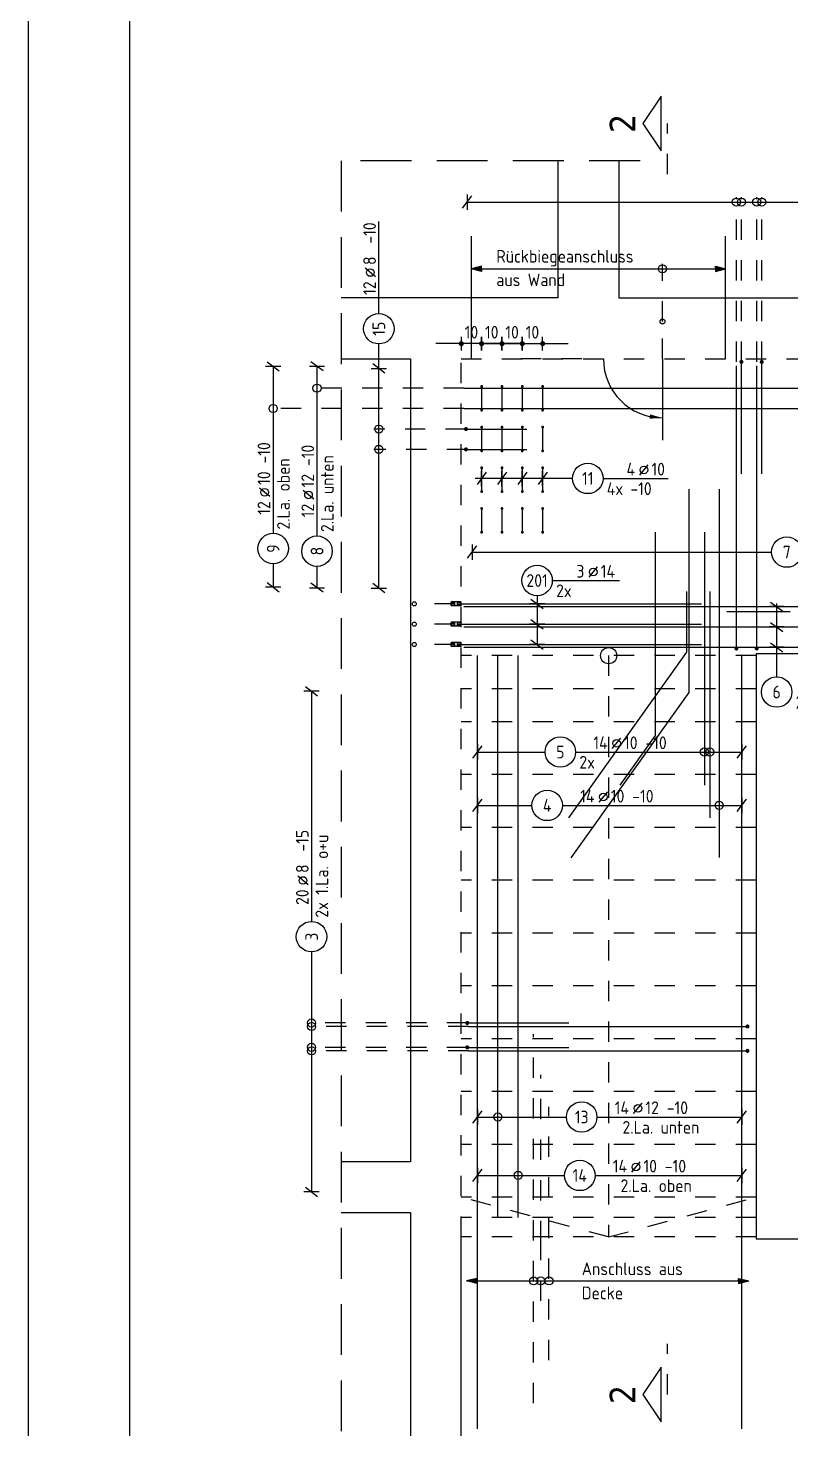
# Model space of a CAD drawing. Extents: x 0 to 29.7, y 0 to 18.4.
# Drawn here: x 0 to 3.75, y 6.69 to 13.58 of the extents above; entities that cross this region are included whole.
import ezdxf
from ezdxf.enums import TextEntityAlignment as Align

# ---------------------------------------------------------------- set-up
doc = ezdxf.new("R2010")
doc.units = 0
doc.header["$LTSCALE"] = 0.25
for name, pattern in [('AUSGEZOGEN', [1000.01, 1000, 0.01]), ('DOT', [0.175, 0.05, -0.125]), ('GESTRICHELTX2', [1.5, 1, -0.5]), ('HIDDEN', [0.375, 0.25, -0.125]), ('STRICHPUNKT2', [0.55, 0.25, -0.125, 0.05, -0.125]), ('VERDECKT', [0.375, 0.25, -0.125])]:
    doc.linetypes.add(name, pattern=pattern)
for name, color, linetype in [('1.UG', 7, 'Continuous'), ('BETON', 7, 'Continuous'), ('HILFE', 7, 'Continuous'), ('LENTON', 7, 'Continuous'), ('MASSE', 7, 'Continuous'), ('OBJEKT', 7, 'Continuous'), ('RAHMEN', 7, 'Continuous'), ('RND', 7, 'Continuous'), ('SCHNITTE', 7, 'Continuous'), ('TEXT', 7, 'Continuous'), ('VERDECKT', 7, 'Continuous')]:
    doc.layers.add(name, color=color, linetype=linetype)
doc.layers.add('NOPLOT', color=7, linetype='Continuous', plot=False)
doc.styles.add('helv', font='tahoma.ttf')
doc.styles.add('txt', font='isocp.shx')
doc.dimstyles.new('DOT_I', dxfattribs={"dimscale": 0.25, "dimtxt": 0.25, "dimasz": 0.25, "dimexe": 0.1, "dimexo": 0.3, "dimgap": 0.1, "dimtad": 1, "dimdec": 3, "dimzin": 3, "dimtxsty": 'txt', "dimblk": 'DOT', "dimblk1": 'DOT', "dimblk2": 'DOT', "dimsah": 1, "dimcen": 0.1, "dimse1": 1, "dimse2": 1, "dimazin": 0, "dimtfac": 1, "dimtdec": 4, "dimtix": 1, "dimtmove": 2, "dimatfit": 3, "dimfxl": 0, "dimtvp": 1, "dimtolj": 1, "dimtzin": 0, "dimarcsym": 0})

# ---------------------------------------------------------------- blocks, each defined once
blk = doc.blocks.new('DINA1')
at = {"layer": 'RAHMEN'}
blk.add_line((0, 59.4), (0, 0), dxfattribs=at)
at = {"layer": 'RAHMEN', "color": 5}
blk.add_line((2, 58.9), (2, 0.5), dxfattribs=at)
blk = doc.blocks.new('PFEIL')
at = {"color": 7, "linetype": 'Continuous'}
blk.add_solid([(-1, -0.17), (-1, 0.17), (0, 0)], dxfattribs=at)
blk = doc.blocks.new('RND_LEI')
at = {"layer": 'RND', "color": 7, "linetype": 'Continuous'}
blk.add_line((1.022, 0.066), (1.19, 0.27), dxfattribs=at)
for centre, radius in [((0, 0), 0.3), ((1.106, 0.168), 0.075)]:
    blk.add_circle(centre, radius, dxfattribs=at)
at = {"layer": 'RND', "color": 7, "linetype": 'Continuous', "style": 'txt'}
blk.add_attdef('ANZ', text='', height=0.25, dxfattribs=at).set_placement((0.931, 0.057), align=Align.RIGHT)
for tag, p in [('DUM', (1.253, 0.057)), ('ABSTD', (1.674, 0.057)), ('POSTXT', (0.374, -0.327))]:
    blk.add_attdef(tag, p, '', height=0.25, dxfattribs=at)
blk.add_attdef('POSL', text='', height=0.25, dxfattribs=at).set_placement((0, 0), align=Align.MIDDLE)
blk = doc.blocks.new('LEI_GRE')
at = {"layer": 'RND', "color": 7, "linetype": 'Continuous'}
for p, q in [((-0.09, -0.12), (0.09, 0.12)), ((0, 0.15), (0, -0.15))]:
    blk.add_line(p, q, dxfattribs=at)
blk = doc.blocks.new('Pfeillinie')
at = {"layer": 'TEXT', "linetype": 'Continuous'}
blk.add_hatch(color=7, dxfattribs=at).paths.add_polyline_path([(0, 0), (-0.8, 0.2), (-0.8, 0), (-0.8, -0.2)])
at = {"layer": 'TEXT', "color": 7, "linetype": 'Continuous'}
for p, q in [((-0.8, 0), (-0.8, 0.2)), ((-0.8, 0.2), (0, 0)), ((-0.8, 0), (-0.8, -0.2)), ((-0.8, -0.2), (0, 0))]:
    blk.add_line(p, q, dxfattribs=at)
blk = doc.blocks.new('DOT')
at = {"layer": 'MASSE', "color": 7, "linetype": 'Continuous'}
for p, q in [((0, 0), (-1, 0)), ((0, 0.54), (0, -0.54))]:
    blk.add_line(p, q, dxfattribs=at)
at = {"layer": 'MASSE', "color": 7, "linetype": 'Continuous', "const_width": 0.2}
blk.add_lwpolyline([(-0.1, 0, 1), (0.1, 0, 1)], format="xyb", close=True, dxfattribs=at)
blk = doc.blocks.new('*D21')
at = {"layer": 'Defpoints', "color": 0, "linetype": 'AUSGEZOGEN', "transparency": 16777216}
for p in [(2.4315, 12.0305), (2.5315, 12.0305), (2.5315, 12.0305)]:
    blk.add_point(p, dxfattribs=at)
at = {"layer": 'MASSE', "color": 0, "linetype": 'AUSGEZOGEN', "lineweight": -2, "transparency": 16777216}
for p, q in [((2.369, 12.0305), (2.3065, 12.0305)), ((2.4315, 12.0305), (2.5315, 12.0305)), ((2.594, 12.0305), (2.6565, 12.0305))]:
    blk.add_line(p, q, dxfattribs=at)
at = {"layer": 'MASSE', "color": 0, "linetype": 'AUSGEZOGEN', "lineweight": -2, "transparency": 16777216, "xscale": 0.0625, "yscale": 0.0625, "zscale": 0.0625}
blk.add_blockref('DOT', (2.4315, 12.0305), dxfattribs=at)
at = {"layer": 'MASSE', "color": 0, "linetype": 'AUSGEZOGEN', "lineweight": -2, "transparency": 16777216, "xscale": 0.0625, "yscale": 0.0625, "zscale": 0.0625, "rotation": 180}
blk.add_blockref('DOT', (2.5315, 12.0305), dxfattribs=at)
at = {"layer": 'MASSE', "color": 0, "linetype": 'AUSGEZOGEN', "transparency": 16777216, "insert": (2.4815, 12.0867), "char_height": 0.0625, "attachment_point": 5, "style": 'txt'}
blk.add_mtext('\\A1;10', dxfattribs=at)
blk = doc.blocks.new('*D22')
at = {"layer": 'Defpoints', "color": 0, "linetype": 'AUSGEZOGEN', "transparency": 16777216}
for p in [(2.3315, 12.0305), (2.3315, 12.0305), (2.4315, 12.0305)]:
    blk.add_point(p, dxfattribs=at)
at = {"layer": 'MASSE', "color": 0, "linetype": 'AUSGEZOGEN', "lineweight": -2, "transparency": 16777216}
for p, q in [((2.269, 12.0305), (2.2065, 12.0305)), ((2.4315, 12.0305), (2.3315, 12.0305)), ((2.494, 12.0305), (2.5565, 12.0305))]:
    blk.add_line(p, q, dxfattribs=at)
at = {"layer": 'MASSE', "color": 0, "linetype": 'AUSGEZOGEN', "lineweight": -2, "transparency": 16777216, "xscale": 0.0625, "yscale": 0.0625, "zscale": 0.0625}
blk.add_blockref('DOT', (2.3315, 12.0305), dxfattribs=at)
at = {"layer": 'MASSE', "color": 0, "linetype": 'AUSGEZOGEN', "lineweight": -2, "transparency": 16777216, "xscale": 0.0625, "yscale": 0.0625, "zscale": 0.0625, "rotation": 180}
blk.add_blockref('DOT', (2.4315, 12.0305), dxfattribs=at)
at = {"layer": 'MASSE', "color": 0, "linetype": 'AUSGEZOGEN', "transparency": 16777216, "insert": (2.3815, 12.0867), "char_height": 0.0625, "attachment_point": 5, "style": 'txt'}
blk.add_mtext('\\A1;10', dxfattribs=at)
blk = doc.blocks.new('*D23')
at = {"layer": 'Defpoints', "color": 0, "linetype": 'AUSGEZOGEN', "transparency": 16777216}
for p in [(2.2315, 12.0305), (2.2315, 12.0305), (2.3315, 12.0305)]:
    blk.add_point(p, dxfattribs=at)
at = {"layer": 'MASSE', "color": 0, "linetype": 'AUSGEZOGEN', "lineweight": -2, "transparency": 16777216}
for p, q in [((2.169, 12.0305), (2.1065, 12.0305)), ((2.3315, 12.0305), (2.2315, 12.0305)), ((2.394, 12.0305), (2.4565, 12.0305))]:
    blk.add_line(p, q, dxfattribs=at)
at = {"layer": 'MASSE', "color": 0, "linetype": 'AUSGEZOGEN', "lineweight": -2, "transparency": 16777216, "xscale": 0.0625, "yscale": 0.0625, "zscale": 0.0625}
blk.add_blockref('DOT', (2.2315, 12.0305), dxfattribs=at)
at = {"layer": 'MASSE', "color": 0, "linetype": 'AUSGEZOGEN', "lineweight": -2, "transparency": 16777216, "xscale": 0.0625, "yscale": 0.0625, "zscale": 0.0625, "rotation": 180}
blk.add_blockref('DOT', (2.3315, 12.0305), dxfattribs=at)
at = {"layer": 'MASSE', "color": 0, "linetype": 'AUSGEZOGEN', "transparency": 16777216, "insert": (2.2815, 12.0867), "char_height": 0.0625, "attachment_point": 5, "style": 'txt'}
blk.add_mtext('\\A1;10', dxfattribs=at)
blk = doc.blocks.new('*D24')
at = {"layer": 'Defpoints', "color": 0, "linetype": 'AUSGEZOGEN', "transparency": 16777216}
for p in [(2.1315, 12.0305), (2.1315, 12.0305), (2.2315, 12.0305)]:
    blk.add_point(p, dxfattribs=at)
at = {"layer": 'MASSE', "color": 0, "linetype": 'AUSGEZOGEN', "lineweight": -2, "transparency": 16777216}
for p, q in [((2.069, 12.0305), (2.0065, 12.0305)), ((2.2315, 12.0305), (2.1315, 12.0305)), ((2.294, 12.0305), (2.3565, 12.0305))]:
    blk.add_line(p, q, dxfattribs=at)
at = {"layer": 'MASSE', "color": 0, "linetype": 'AUSGEZOGEN', "lineweight": -2, "transparency": 16777216, "xscale": 0.0625, "yscale": 0.0625, "zscale": 0.0625}
blk.add_blockref('DOT', (2.1315, 12.0305), dxfattribs=at)
at = {"layer": 'MASSE', "color": 0, "linetype": 'AUSGEZOGEN', "lineweight": -2, "transparency": 16777216, "xscale": 0.0625, "yscale": 0.0625, "zscale": 0.0625, "rotation": 180}
blk.add_blockref('DOT', (2.2315, 12.0305), dxfattribs=at)
at = {"layer": 'MASSE', "color": 0, "linetype": 'AUSGEZOGEN', "transparency": 16777216, "insert": (2.1815, 12.0867), "char_height": 0.0625, "attachment_point": 5, "style": 'txt'}
blk.add_mtext('\\A1;10', dxfattribs=at)
blk = doc.blocks.new('SCHN-1')
at = {"layer": 'SCHNITTE', "color": 5, "linetype": 'Continuous'}
blk.add_lwpolyline([(0.54, 0.125), (0, 0.485), (-0.54, 0.125)], close=True, dxfattribs=at)
at = {"layer": 'SCHNITTE', "color": 6, "linetype": 'Continuous', "style": 'helv'}
blk.add_attdef('SCHN-1', text='', height=0.5, dxfattribs=at).set_placement((0, 0.635), align=Align.CENTER)

msp = doc.modelspace()

# ---------------------------------------------------------------- linework, layer by layer
at = {"layer": '1.UG', "color": 7, "linetype": 'DOT'}
for p, q in [((3.5815, 10.4954), (2.1315, 10.4954)), ((2.8565, 10.4954), (2.8565, 7.6354)), ((3.5815, 10.1704), (2.1315, 10.1704)), ((3.5815, 9.9104), (2.1315, 9.9104)), ((3.5815, 9.6504), (2.1315, 9.6504)), ((3.5815, 9.3904), (2.1315, 9.3904)), ((3.5815, 9.1304), (2.1315, 9.1304)), ((3.5815, 8.8704), (2.1315, 8.8704)), ((3.5815, 8.6104), (2.1315, 8.6104)), ((3.5815, 8.3504), (2.1315, 8.3504)), ((3.5815, 8.0904), (2.1315, 8.0904)), ((3.5815, 7.8304), (2.1315, 7.8304)), ((2.8565, 7.6354), (2.1315, 7.8304)), ((2.8565, 7.6354), (3.5815, 7.8304)), ((3.5815, 7.6354), (2.1315, 7.6354))]:
    msp.add_line(p, q, dxfattribs=at)
at = {"layer": 'BETON', "color": 6, "linetype": 'AUSGEZOGEN', "lineweight": -2}
for p, q in [((2.6065, 12.9299), (2.6065, 12.2554)), ((2.9065, 12.9299), (2.9065, 12.2554)), ((2.6065, 12.2554), (1.5407, 12.2554)), ((2.9065, 12.2554), (5.9065, 12.2554)), ((1.5407, 11.9554), (1.8815, 11.9554)), ((1.8815, 11.9554), (1.8815, 8.0054)), ((1.8815, 8.0054), (1.5407, 8.0054)), ((1.5407, 7.7554), (1.8815, 7.7554)), ((1.8815, 7.7554), (1.8815, 5.3109)), ((2.1315, 5.3109), (2.1315, 7.6354))]:
    msp.add_line(p, q, dxfattribs=at)
at = {"layer": 'BETON', "color": 6, "linetype": 'AUSGEZOGEN'}
for p, q in [((3.5815, 10.5054), (3.5815, 7.6254)), ((3.5815, 10.5054), (4.1565, 10.5054)), ((3.5815, 7.6254), (4.1565, 7.6254))]:
    msp.add_line(p, q, dxfattribs=at)
at = {"layer": 'HILFE', "color": 102, "linetype": 'GESTRICHELTX2'}
for p, q in [((3.0108, 12.9299), (1.5407, 12.9299)), ((1.5407, 12.9299), (1.5407, 5.3109))]:
    msp.add_line(p, q, dxfattribs=at)
at = {"layer": 'LENTON', "color": 102}
for p, q in [((2.083, 10.7602), (2.0817, 10.7589)), ((2.0817, 10.7589), (2.0817, 10.7577)), ((2.0827, 10.7565), (2.0817, 10.7577)), ((2.0817, 10.7504), (2.0817, 10.7577)), ((2.1002, 10.7546), (2.0827, 10.7565)), ((2.1285, 10.7602), (2.083, 10.7602)), ((2.1002, 10.7461), (2.1002, 10.7546)), ((2.1305, 10.7565), (2.113, 10.7546)), ((2.113, 10.7461), (2.113, 10.7546)), ((2.1291, 10.759), (2.1285, 10.7602)), ((2.1305, 10.7602), (2.1299, 10.759)), ((2.1315, 10.7602), (2.1305, 10.7602)), ((2.1315, 10.7577), (2.1305, 10.7565)), ((2.1305, 10.7442), (2.1305, 10.7565)), ((2.1305, 10.7442), (2.1305, 10.7565)), ((2.1315, 10.7553), (2.1315, 10.7602)), ((2.1315, 10.7455), (2.1315, 10.7553)), ((2.0817, 10.743), (2.0817, 10.7504)), ((2.0817, 10.7431), (2.0827, 10.7442)), ((2.0817, 10.7419), (2.0817, 10.743)), ((2.0817, 10.7419), (2.083, 10.7405)), ((2.0827, 10.7442), (2.1002, 10.7461)), ((2.1285, 10.7405), (2.083, 10.7405)), ((2.113, 10.7461), (2.1305, 10.7442)), ((2.1285, 10.7405), (2.1291, 10.7417)), ((2.1299, 10.7417), (2.1305, 10.7405)), ((2.1305, 10.7442), (2.1315, 10.7431)), ((2.1315, 10.7405), (2.1305, 10.7405)), ((2.1315, 10.7405), (2.1315, 10.7455)), ((2.083, 10.6602), (2.0817, 10.6589)), ((2.0817, 10.6589), (2.0817, 10.6577)), ((2.0827, 10.6565), (2.0817, 10.6577)), ((2.0817, 10.6504), (2.0817, 10.6577)), ((2.0817, 10.643), (2.0817, 10.6504)), ((2.0817, 10.6431), (2.0827, 10.6442)), ((2.0817, 10.6419), (2.0817, 10.643)), ((2.0817, 10.6419), (2.083, 10.6405)), ((2.1002, 10.6546), (2.0827, 10.6565)), ((2.0827, 10.6442), (2.1002, 10.6461)), ((2.1285, 10.6602), (2.083, 10.6602)), ((2.1285, 10.6405), (2.083, 10.6405)), ((2.1002, 10.6461), (2.1002, 10.6546)), ((2.1305, 10.6565), (2.113, 10.6546)), ((2.113, 10.6461), (2.113, 10.6546)), ((2.113, 10.6461), (2.1305, 10.6442)), ((2.1291, 10.659), (2.1285, 10.6602)), ((2.1285, 10.6405), (2.1291, 10.6417)), ((2.1305, 10.6602), (2.1299, 10.659)), ((2.1299, 10.6417), (2.1305, 10.6405)), ((2.1315, 10.6602), (2.1305, 10.6602)), ((2.1315, 10.6577), (2.1305, 10.6565)), ((2.1305, 10.6442), (2.1305, 10.6565)), ((2.1305, 10.6442), (2.1305, 10.6565)), ((2.1305, 10.6442), (2.1315, 10.6431)), ((2.1315, 10.6405), (2.1305, 10.6405)), ((2.1315, 10.6553), (2.1315, 10.6602)), ((2.1315, 10.6455), (2.1315, 10.6553)), ((2.1315, 10.6405), (2.1315, 10.6455)), ((2.083, 10.5602), (2.0817, 10.5589)), ((2.0817, 10.5589), (2.0817, 10.5577)), ((2.0827, 10.5565), (2.0817, 10.5577)), ((2.0817, 10.5504), (2.0817, 10.5577)), ((2.0817, 10.543), (2.0817, 10.5504)), ((2.1002, 10.5546), (2.0827, 10.5565)), ((2.0827, 10.5442), (2.1002, 10.5461)), ((2.1285, 10.5602), (2.083, 10.5602)), ((2.1002, 10.5461), (2.1002, 10.5546)), ((2.1305, 10.5565), (2.113, 10.5546)), ((2.113, 10.5461), (2.113, 10.5546)), ((2.113, 10.5461), (2.1305, 10.5442)), ((2.1291, 10.559), (2.1285, 10.5602)), ((2.1305, 10.5602), (2.1299, 10.559)), ((2.1315, 10.5602), (2.1305, 10.5602)), ((2.1315, 10.5577), (2.1305, 10.5565)), ((2.1305, 10.5442), (2.1305, 10.5565)), ((2.1305, 10.5442), (2.1305, 10.5565)), ((2.1315, 10.5553), (2.1315, 10.5602)), ((2.1315, 10.5455), (2.1315, 10.5553)), ((2.0817, 10.5431), (2.0827, 10.5442)), ((2.0817, 10.5419), (2.0817, 10.543)), ((2.0817, 10.5419), (2.083, 10.5405)), ((2.1285, 10.5405), (2.083, 10.5405)), ((2.1285, 10.5405), (2.1291, 10.5417)), ((2.1299, 10.5417), (2.1305, 10.5405)), ((2.1305, 10.5442), (2.1315, 10.5431)), ((2.1315, 10.5405), (2.1305, 10.5405)), ((2.1315, 10.5405), (2.1315, 10.5455))]:
    msp.add_line(p, q, dxfattribs=at)
at = {"layer": 'LENTON', "color": 102, "linetype": 'AUSGEZOGEN'}
for p, q in [((2.0827, 10.7442), (2.0827, 10.7565)), ((2.0827, 10.6442), (2.0827, 10.6565)), ((2.0827, 10.5442), (2.0827, 10.5565))]:
    msp.add_line(p, q, dxfattribs=at)
at = {"layer": 'LENTON', "color": 102}
for centre, start, end in [((2.1295, 10.7592), 207.50006, 332.49994), ((2.1295, 10.7415), 27.50004, 152.49996), ((2.1295, 10.6592), 207.50006, 332.49994), ((2.1295, 10.6415), 27.50004, 152.49996), ((2.1295, 10.5592), 207.50006, 332.49994), ((2.1295, 10.5415), 27.50004, 152.49996)]:
    msp.add_arc(centre, 0.00041, start, end, dxfattribs=at)
at = {"layer": 'NOPLOT', "color": 191, "linetype": 'AUSGEZOGEN'}
for p, q in [((2.1815, 11.9554), (2.1815, 12.5586)), ((3.4315, 11.9554), (3.4315, 12.5586))]:
    msp.add_line(p, q, dxfattribs=at)
at = {"layer": 'NOPLOT', "color": 191, "linetype": 'Continuous'}
msp.add_line((3.7489, 10.7104), (3.4379, 10.7104), dxfattribs=at)
for points in [[(3.2506, 11.3145), (3.2506, 10.3145), (2.6705, 9.5)], [(2.9124, 9.8581), (3.0864, 10.1024), (3.0864, 11.1024)], [(2.6603, 9.6973), (3.2404, 10.5118), (3.2404, 10.8118)], [(2.2116, 6.6917), (2.2116, 10.4954)], [(3.5116, 6.6917), (3.5116, 10.4954)]]:
    msp.add_lwpolyline(points, dxfattribs=at)
at = {"layer": 'OBJEKT', "color": 7, "linetype": 'AUSGEZOGEN'}
msp.add_circle((2.8565, 10.4954), 0.04, dxfattribs=at)
at = {"layer": 'RND', "color": 102, "linetype": 'VERDECKT'}
for p, q in [((3.4849, 11.9405), (3.4849, 12.7519)), ((3.5098, 11.9405), (3.5098, 12.7519)), ((3.5849, 11.9405), (3.5849, 12.7519)), ((3.6098, 11.9405), (3.6098, 12.7519)), ((3.1211, 12.1394), (3.1211, 12.4237)), ((2.1442, 11.8112), (1.3968, 11.8112)), ((2.1442, 11.7112), (1.1811, 11.7112)), ((2.1546, 11.6101), (1.7009, 11.6101)), ((2.1596, 11.5101), (1.7009, 11.5101)), ((2.1611, 8.6882), (1.3699, 8.6882)), ((2.1673, 8.671), (1.3699, 8.671)), ((2.1611, 8.5682), (1.3699, 8.5682)), ((2.1673, 8.551), (1.3699, 8.551))]:
    msp.add_line(p, q, dxfattribs=at)
at = {"layer": 'RND', "color": 7, "linetype": 'AUSGEZOGEN'}
for p, q in [((2.1606, 12.7269), (3.8595, 12.7269)), ((1.7259, 12.1789), (1.7259, 12.632)), ((1.7259, 11.9085), (1.7259, 12.0289)), ((1.2061, 11.9186), (1.2061, 11.0973)), ((1.4218, 11.0847), (1.4218, 11.9192)), ((1.7259, 10.8271), (1.7259, 11.9085)), ((2.8287, 11.3674), (3.1487, 11.3674)), ((2.1848, 11.005), (3.6579, 11.005)), ((1.2061, 10.9473), (1.2061, 10.8323)), ((1.4218, 10.8298), (1.4218, 10.9347)), ((2.5794, 10.8649), (2.9094, 10.8649)), ((1.3949, 10.3209), (1.3949, 9.1877)), ((2.2116, 10.0213), (2.5439, 10.0213)), ((2.6939, 10.0213), (3.5116, 10.0213)), ((2.2116, 9.7586), (2.4792, 9.7586)), ((2.6292, 9.7586), (3.5116, 9.7586)), ((1.3949, 9.0377), (1.3949, 7.8573)), ((2.2116, 8.2255), (2.6489, 8.2255)), ((2.7989, 8.2255), (3.5116, 8.2255)), ((2.2116, 7.9382), (2.6394, 7.9382)), ((2.7894, 7.9382), (3.5116, 7.9382))]:
    msp.add_line(p, q, dxfattribs=at)
at = {"layer": 'RND', "color": 102, "linetype": 'AUSGEZOGEN'}
for p, q in [((2.6787, 11.3674), (2.2001, 11.3674)), ((2.5044, 10.7899), (2.5044, 10.5463)), ((3.683, 10.752), (3.683, 10.3914))]:
    msp.add_line(p, q, dxfattribs=at)
at = {"layer": 'RND', "color": 1, "linetype": 'HIDDEN'}
for p, q in [((2.1002, 10.7504), (1.9002, 10.7504)), ((2.1002, 10.6504), (1.9002, 10.6504)), ((2.1002, 10.5504), (1.9002, 10.5504))]:
    msp.add_line(p, q, dxfattribs=at)
at = {"layer": 'RND', "color": 102, "linetype": 'AUSGEZOGEN'}
for points in [[(2.1815, 12.3987), (3.4315, 12.3987)], [(2.1577, 7.4191), (3.5455, 7.4191)]]:
    msp.add_lwpolyline(points, dxfattribs=at)
at = {"layer": 'RND', "color": 7, "linetype": 'AUSGEZOGEN'}
for points, const_width in [([(3.5048, 11.9405, 1), (3.5148, 11.9405, 1)], 0.01), ([(3.6048, 11.9405, 1), (3.6148, 11.9405, 1)], 0.01), ([(2.235, 11.8198, -1), (2.228, 11.8198, -1)], 0.007), ([(2.335, 11.8198, -1), (2.328, 11.8198, -1)], 0.007), ([(2.435, 11.8198, -1), (2.428, 11.8198, -1)], 0.007), ([(2.535, 11.8198, -1), (2.528, 11.8198, -1)], 0.007), ([(2.235, 11.7038, -1), (2.228, 11.7038, -1)], 0.007), ([(2.335, 11.7038, -1), (2.328, 11.7038, -1)], 0.007), ([(2.435, 11.7038, -1), (2.428, 11.7038, -1)], 0.007), ([(2.535, 11.7038, -1), (2.528, 11.7038, -1)], 0.007), ([(2.1496, 11.6101, 1), (2.1596, 11.6101, 1)], 0.01), ([(2.235, 11.6195, -1), (2.228, 11.6195, -1)], 0.007), ([(2.335, 11.6195, -1), (2.328, 11.6195, -1)], 0.007), ([(2.435, 11.6195, -1), (2.428, 11.6195, -1)], 0.007), ([(2.535, 11.6195, -1), (2.528, 11.6195, -1)], 0.007), ([(2.1496, 11.5101, 1), (2.1596, 11.5101, 1)], 0.01), ([(2.235, 11.5035, -1), (2.228, 11.5035, -1)], 0.007), ([(2.335, 11.5035, -1), (2.328, 11.5035, -1)], 0.007), ([(2.435, 11.5035, -1), (2.428, 11.5035, -1)], 0.007), ([(2.535, 11.5035, -1), (2.528, 11.5035, -1)], 0.007), ([(2.235, 11.4192, -1), (2.228, 11.4192, -1)], 0.007), ([(2.335, 11.4192, -1), (2.328, 11.4192, -1)], 0.007), ([(2.435, 11.4192, -1), (2.428, 11.4192, -1)], 0.007), ([(2.535, 11.4192, -1), (2.528, 11.4192, -1)], 0.007), ([(2.235, 11.3032, -1), (2.228, 11.3032, -1)], 0.007), ([(2.335, 11.3032, -1), (2.328, 11.3032, -1)], 0.007), ([(2.435, 11.3032, -1), (2.428, 11.3032, -1)], 0.007), ([(2.535, 11.3032, -1), (2.528, 11.3032, -1)], 0.007), ([(2.235, 11.2189, -1), (2.228, 11.2189, -1)], 0.007), ([(2.335, 11.2189, -1), (2.328, 11.2189, -1)], 0.007), ([(2.435, 11.2189, -1), (2.428, 11.2189, -1)], 0.007), ([(2.535, 11.2189, -1), (2.528, 11.2189, -1)], 0.007), ([(2.235, 11.1029, -1), (2.228, 11.1029, -1)], 0.007), ([(2.335, 11.1029, -1), (2.328, 11.1029, -1)], 0.007), ([(2.435, 11.1029, -1), (2.428, 11.1029, -1)], 0.007), ([(2.535, 11.1029, -1), (2.528, 11.1029, -1)], 0.007), ([(3.4799, 10.5305, 1), (3.4899, 10.5305, 1)], 0.01), ([(3.5799, 10.5305, 1), (3.5899, 10.5305, 1)], 0.01), ([(2.1561, 8.6882, 1), (2.1661, 8.6882, 1)], 0.01), ([(3.5344, 8.671, 1), (3.5444, 8.671, 1)], 0.01), ([(2.1561, 8.5682, 1), (2.1661, 8.5682, 1)], 0.01), ([(3.5344, 8.551, 1), (3.5444, 8.551, 1)], 0.01)]:
    msp.add_lwpolyline(points, format="xyb", close=True, dxfattribs=dict(at, const_width=const_width))
at = {"layer": 'RND', "color": 1, "linetype": 'AUSGEZOGEN'}
for points in [[(3.5098, 11.3905), (3.5098, 11.9405)], [(3.6098, 11.3905), (3.6098, 11.9405)], [(3.4849, 10.5305), (3.4849, 11.9205)], [(3.5849, 10.5305), (3.5849, 11.9205)], [(2.1442, 11.8112), (5.5942, 11.8112)], [(2.2315, 11.8268), (2.2315, 11.6968)], [(2.3315, 11.8268), (2.3315, 11.6968)], [(2.4315, 11.8268), (2.4315, 11.6968)], [(2.5315, 11.8268), (2.5315, 11.6968)], [(2.1442, 11.7112), (5.5942, 11.7112)], [(2.1546, 11.6101), (2.4546, 11.6101)], [(2.2315, 11.6265), (2.2315, 11.4965)], [(2.3315, 11.6265), (2.3315, 11.4965)], [(2.4315, 11.6265), (2.4315, 11.4965)], [(2.5315, 11.6265), (2.5315, 11.4965)], [(2.1546, 11.5101), (2.4546, 11.5101)], [(2.2315, 11.4262), (2.2315, 11.2962)], [(2.3315, 11.4262), (2.3315, 11.2962)], [(2.4315, 11.4262), (2.4315, 11.2962)], [(2.5315, 11.4262), (2.5315, 11.2962)], [(3.3998, 11.3145), (3.3998, 10.3145), (3.3998, 9.5024)], [(2.2315, 11.2259), (2.2315, 11.0959)], [(2.3315, 11.2259), (2.3315, 11.0959)], [(2.4315, 11.2259), (2.4315, 11.0959)], [(2.5315, 11.2259), (2.5315, 11.0959)], [(3.3274, 11.1024), (3.3274, 10.1024), (3.3274, 9.8583)], [(3.354, 10.8118), (3.354, 10.5118), (3.354, 9.6972)], [(2.113, 10.7504), (3.313, 10.7504)], [(2.1442, 10.7364), (5.5942, 10.7364)], [(2.113, 10.6504), (3.313, 10.6504)], [(2.1442, 10.6364), (5.5942, 10.6364)], [(2.113, 10.5504), (3.313, 10.5504)], [(2.1442, 10.5364), (5.5942, 10.5364)], [(2.3116, 7.7317), (2.3116, 10.4954)], [(2.4116, 7.7317), (2.4116, 10.4954)], [(2.1611, 8.6882), (2.6611, 8.6882)], [(2.1673, 8.671), (3.5394, 8.671)], [(2.1611, 8.5682), (2.6611, 8.5682)], [(2.1673, 8.551), (3.5394, 8.551)]]:
    msp.add_lwpolyline(points, dxfattribs=at)
at = {"layer": 'RND', "color": 7, "linetype": 'HIDDEN'}
for points in [[(2.4875, 6.8178), (2.4875, 7.8178), (2.4875, 8.6339)], [(2.5225, 7.3205), (2.5225, 7.6148), (2.5225, 8.4323)], [(2.5628, 7.0299), (2.5628, 8.0299), (2.5628, 8.2749)]]:
    msp.add_lwpolyline(points, dxfattribs=at)
at = {"layer": 'RND', "color": 7, "linetype": 'AUSGEZOGEN'}
for centre, radius in [((3.4849, 12.7269), 0.02), ((3.5098, 12.7269), 0.02), ((3.5849, 12.7269), 0.02), ((3.6098, 12.7269), 0.02), ((3.1211, 12.3987), 0.02), ((1.4218, 11.8112), 0.02), ((1.2061, 11.7112), 0.02), ((1.7259, 11.6101), 0.02), ((1.7259, 11.5101), 0.02), ((1.9002, 10.7504), 0.01), ((1.9002, 10.6504), 0.01), ((1.9002, 10.5504), 0.01), ((3.3274, 10.0213), 0.02), ((3.354, 10.0213), 0.02), ((3.3998, 9.7586), 0.02), ((1.3949, 8.6882), 0.02), ((1.3949, 8.671), 0.02), ((1.3949, 8.5682), 0.02), ((1.3949, 8.551), 0.02), ((2.3116, 8.2255), 0.02), ((2.4116, 7.9382), 0.02), ((2.4875, 7.4191), 0.02), ((2.5225, 7.4191), 0.02), ((2.5628, 7.4191), 0.02)]:
    msp.add_circle(centre, radius, dxfattribs=at)
at = {"layer": 'SCHNITTE', "color": 5, "linetype": 'STRICHPUNKT2'}
for p, q in [((3.1458, 12.8638), (3.1458, 13.1138)), ((3.1458, 6.8601), (3.1458, 7.1101))]:
    msp.add_line(p, q, dxfattribs=at)
at = {"layer": 'TEXT', "color": 7, "linetype": 'VERDECKT'}
msp.add_line((3.1211, 11.9554), (3.1211, 12.1394), dxfattribs=at)
msp.add_lwpolyline([(2.7244, 11.9554), (2.3244, 11.9554)], dxfattribs=at)
at = {"layer": 'TEXT', "color": 1, "linetype": 'AUSGEZOGEN'}
msp.add_lwpolyline([(3.1211, 11.9554), (3.1211, 11.5554)], dxfattribs=at)
at = {"layer": 'TEXT', "color": 7, "linetype": 'VERDECKT'}
msp.add_circle((3.1211, 12.1394), 0.012, dxfattribs=at)
at = {"layer": 'TEXT', "color": 102, "linetype": 'AUSGEZOGEN'}
msp.add_arc((3.1211, 11.9554), 0.2904, 180, 270, dxfattribs=at)
at = {"layer": 'VERDECKT', "color": 7, "linetype": 'VERDECKT', "lineweight": -2}
for p, q in [((2.1315, 11.9554), (5.6065, 11.9554)), ((2.1315, 7.6354), (2.1315, 11.9554))]:
    msp.add_line(p, q, dxfattribs=at)
at = {"layer": 'VERDECKT', "color": 7, "linetype": 'HIDDEN'}
for p, q in [((3.5815, 10.3317), (2.1315, 10.3317)), ((3.5815, 7.7317), (2.1315, 7.7317))]:
    msp.add_line(p, q, dxfattribs=at)

# ---------------------------------------------------------------- block references
at = {"layer": 'RAHMEN', "color": 7, "linetype": 'AUSGEZOGEN', "xscale": 0.25, "yscale": 0.25, "zscale": 0.25}
msp.add_blockref('DINA1', (0, 0), dxfattribs=at)
at = {"layer": 'RND', "color": 7, "linetype": 'AUSGEZOGEN', "xscale": 0.25, "yscale": 0.25, "zscale": 0.25}
for p in [(2.1606, 12.7269), (2.1848, 11.005), (2.2116, 10.0213), (3.5116, 10.0213), (2.2116, 9.7586), (3.5116, 9.7586), (2.2116, 8.2255), (3.5116, 8.2255), (2.2116, 7.9382), (3.5116, 7.9382)]:
    msp.add_blockref('LEI_GRE', p, dxfattribs=at)
at = {"layer": 'RND', "color": 7, "linetype": 'AUSGEZOGEN', "xscale": 0.25, "yscale": 0.25, "zscale": 0.25, "rotation": 90}
for p, values in [((1.7259, 12.1039), {'POSL': '15', 'DUM': '8', 'ANZ': '12', 'ABSTD': '-10'}), ((1.2061, 11.0223), {'POSL': '9', 'DUM': '10', 'ANZ': '12', 'ABSTD': '-10', 'POSTXT': '2.La. oben'}), ((1.4218, 11.0097), {'POSL': '8', 'DUM': '12', 'ANZ': '12', 'ABSTD': '-10', 'POSTXT': '2.La. unten'}), ((1.3949, 9.1127), {'POSL': '3', 'DUM': '8', 'ANZ': '20', 'ABSTD': '-15', 'POSTXT': '2x 1.La. o+u'})]:
    msp.add_blockref('RND_LEI', p, dxfattribs=at).add_auto_attribs(values)
at = {"layer": 'RND', "color": 102, "linetype": 'AUSGEZOGEN'}
for name, p, xscale, yscale, zscale, rotation in [('Pfeillinie', (2.1815, 12.3987), 0.0625, 0.0625, 0.0625, 180), ('LEI_GRE', (2.2315, 11.3674), 0.25, 0.25, 0.25, 180), ('LEI_GRE', (2.3315, 11.3674), 0.25, 0.25, 0.25, 180), ('LEI_GRE', (2.4315, 11.3674), 0.25, 0.25, 0.25, 180), ('LEI_GRE', (2.5315, 11.3674), 0.25, 0.25, 0.25, 180), ('LEI_GRE', (2.5044, 10.7504), 0.25, 0.25, 0.25, 270), ('LEI_GRE', (3.683, 10.7364), 0.25, 0.25, 0.25, 270), ('LEI_GRE', (2.5044, 10.6504), 0.25, 0.25, 0.25, 270), ('LEI_GRE', (3.683, 10.6364), 0.25, 0.25, 0.25, 270), ('LEI_GRE', (2.5044, 10.5504), 0.25, 0.25, 0.25, 270), ('LEI_GRE', (3.683, 10.5364), 0.25, 0.25, 0.25, 270), ('Pfeillinie', (2.1577, 7.4191), 0.0625, 0.0625, 0.0625, 180)]:
    msp.add_blockref(name, p, dxfattribs=dict(at, xscale=xscale, yscale=yscale, zscale=zscale, rotation=rotation))
at = {"layer": 'RND', "color": 102, "linetype": 'AUSGEZOGEN', "xscale": 0.0625, "yscale": 0.0625, "zscale": 0.0625}
for p in [(3.4315, 12.3987), (3.5455, 7.4191)]:
    msp.add_blockref('Pfeillinie', p, dxfattribs=at)
at = {"layer": 'RND', "color": 7, "linetype": 'AUSGEZOGEN', "xscale": 0.25, "yscale": 0.25, "zscale": 0.25}
for p, rotation in [((1.2061, 11.9186), 270), ((1.4218, 11.9192), 90), ((1.7259, 11.9085), 90), ((1.2061, 10.8323), 270), ((1.4218, 10.8298), 90), ((1.7259, 10.8271), 90), ((1.3949, 10.3209), 270), ((1.3949, 7.8573), 270)]:
    msp.add_blockref('LEI_GRE', p, dxfattribs=dict(at, rotation=rotation))
for p, values in [((2.7537, 11.3674), {'POSL': '11', 'DUM': '10', 'ANZ': '4', 'POSTXT': '4x -10'}), ((3.7329, 11.005), {'POSL': '7', 'DUM': '10', 'ANZ': '35', 'ABSTD': '-10'}), ((2.5044, 10.8649), {'POSL': '201', 'DUM': '14', 'ANZ': '3', 'POSTXT': '2x'}), ((3.683, 10.3164), {'POSL': '6', 'DUM': '16', 'ANZ': '3', 'POSTXT': '2x'}), ((2.6189, 10.0213), {'POSL': '5', 'DUM': '10', 'ANZ': '14', 'ABSTD': '-10', 'POSTXT': '2x'}), ((2.5542, 9.7586), {'POSL': '4', 'DUM': '10', 'ANZ': '14', 'ABSTD': '-10'}), ((2.7239, 8.2255), {'POSL': '13', 'DUM': '12', 'ANZ': '14', 'ABSTD': '-10', 'POSTXT': '   2.La. unten'}), ((2.7144, 7.9382), {'POSL': '14', 'DUM': '10', 'ANZ': '14', 'ABSTD': '-10', 'POSTXT': '   2.La. oben'})]:
    msp.add_blockref('RND_LEI', p, dxfattribs=at).add_auto_attribs(values)
at = {"layer": 'SCHNITTE', "color": 5, "linetype": 'STRICHPUNKT2', "xscale": 0.25, "yscale": 0.25, "zscale": 0.25, "rotation": 90}
for p in [(3.1458, 13.1138), (3.1458, 6.8601)]:
    msp.add_blockref('SCHN-1', p, dxfattribs=at).add_auto_attribs({'SCHN-1': '2'})
at = {"layer": 'TEXT', "color": 102, "linetype": 'AUSGEZOGEN', "xscale": 0.0625000000000013, "yscale": 0.0625000000000013, "zscale": 0.0625000000000013, "rotation": 353.7470285753658}
msp.add_blockref('PFEIL', (3.1211, 11.665), dxfattribs=at)

# ---------------------------------------------------------------- texts
at = {"layer": 'TEXT', "color": 7, "linetype": 'AUSGEZOGEN', "style": 'txt'}
for s, p in [('Rückbiegeanschluss', (2.3037, 12.4291)), ('aus Wand ', (2.3037, 12.3134)), ('Anschluss aus', (2.7241, 7.4474)), ('Decke', (2.7241, 7.3286))]:
    msp.add_text(s, height=0.0625, dxfattribs=at).set_placement(p)

# ---------------------------------------------------------------- dimensions: what is measured, and where the dimension line sits
at = {"layer": 'MASSE', "color": 7, "linetype": 'AUSGEZOGEN'}
for base, p1, p2, picture, middle in [((2.1315, 12.0305), (2.2315, 12.0305), (2.1315, 12.0305), '*D24', (2.1815, 12.0867)), ((2.2315, 12.0305), (2.3315, 12.0305), (2.2315, 12.0305), '*D23', (2.2815, 12.0867)), ((2.3315, 12.0305), (2.4315, 12.0305), (2.3315, 12.0305), '*D22', (2.3815, 12.0867)), ((2.5315, 12.0305), (2.4315, 12.0305), (2.5315, 12.0305), '*D21', (2.4815, 12.0867))]:
    dim = msp.add_linear_dim(base=base, p1=p1, p2=p2, angle=180, dimstyle='DOT_I', override={"dimdec": 0, "dimlfac": 100}, dxfattribs=at)
    dim.commit()
    dim.dimension.update_dxf_attribs({"geometry": picture, "text_midpoint": middle})

doc.saveas('drawing.dxf')
